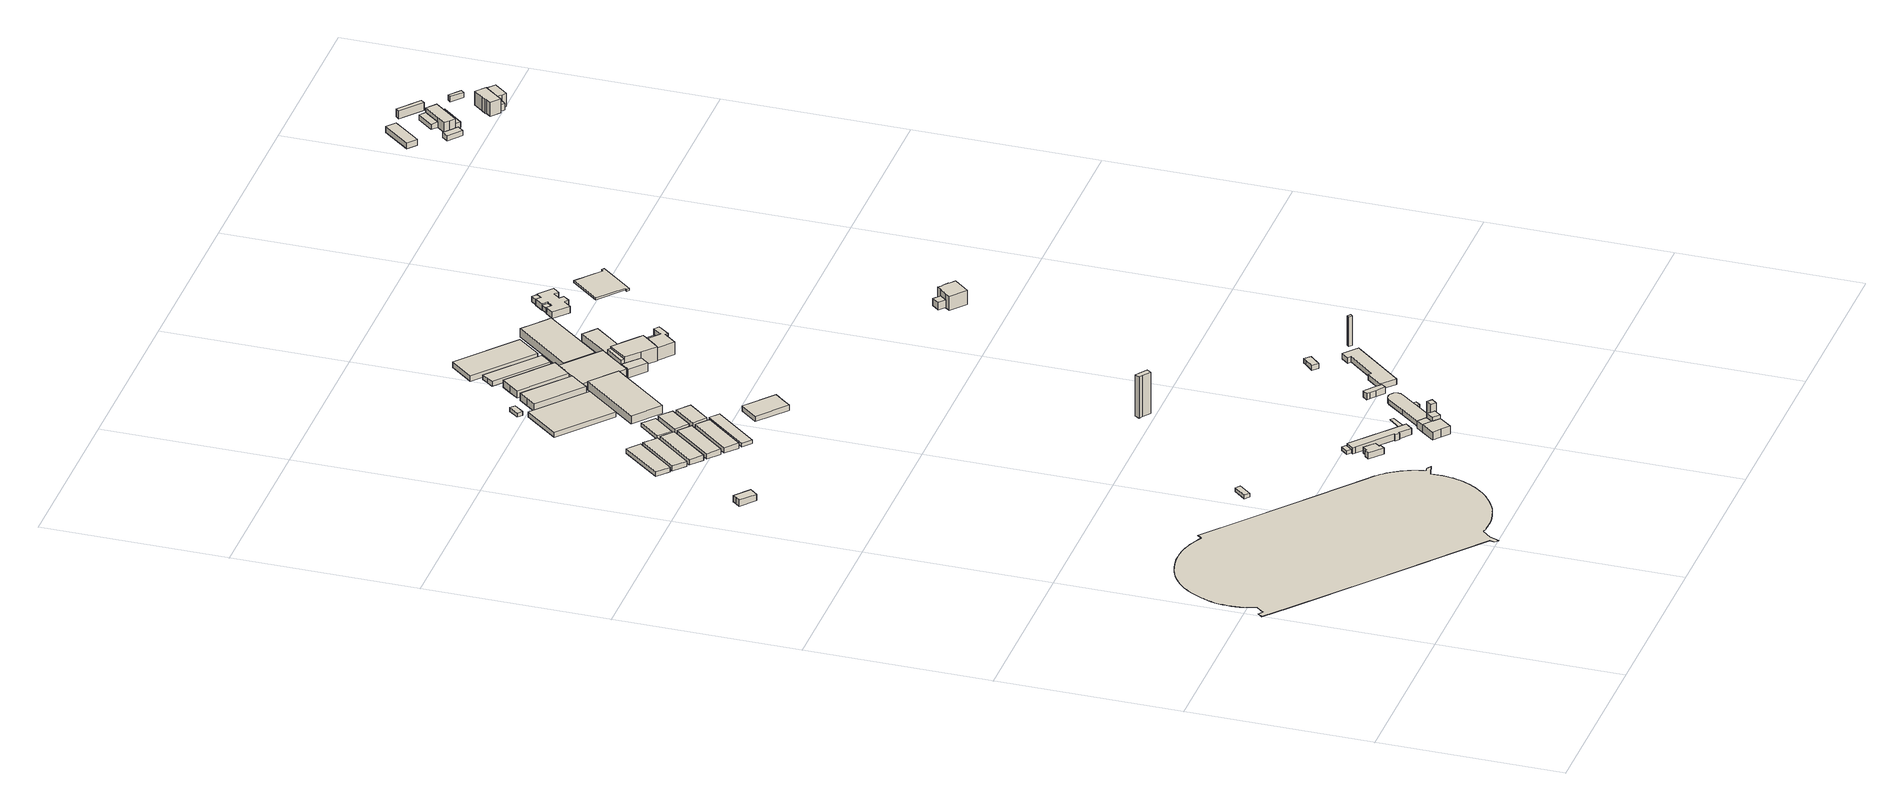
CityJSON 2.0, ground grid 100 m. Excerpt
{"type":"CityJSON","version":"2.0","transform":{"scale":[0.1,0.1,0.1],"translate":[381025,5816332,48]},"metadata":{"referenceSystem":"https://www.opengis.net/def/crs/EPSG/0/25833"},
"CityObjects":{
"building1":{"type":"Building","attributes":{"Gemeindeschluessel":"11000004","BezugspunktDach":"2200","function":"51006_1440","measuredHeight":0.136,"storeysAboveGround":0},"address":[{"country":"Germany","locality":"Berlin"}],"geometry":[{"type":"Solid","lod":"1","boundaries":[[[[0,1,2,3,4,5,6,7,8,9,10,11,12,13,14,15,16,17,18,19,20,21,22,23,24,25,26,27,28,29,30,31,32,33,34,35,36,37,38,39,40,41,42,43,44,45,46,47,48,49,50,51,52,53,54,55,56,57,58,59,60,61,62,63,64,65,66,67,68,69,70,71,72,73,74,75,76,77,78,79,80,81,82,83,84,85,86,87,88,89,90,91,92,93,94,95,96,97,98,99,100,101,102,103,104,105,106,107,108,109,110,111,112,113,114,115,116,117,118,119,120]],[[121,122,123,124,125,126,127,128,129,130,131,132,133,134,135,136,137,138,139,140,141,142,143,144,145,146,147,148,149,150,151,152,153,154,155,156,157,158,159,160,161,162,163,164,165,166,167,168,169,170,171,172,173,174,175,176,177,178,179,180,181,182,183,184,185,186,187,188,189,190,191,192,193,194,195,196,197,198,199,200,201,202,203,204,205,206,207,208,209,210,211,212,213,214,215,216,217,218,219,220,221,222,223,224,225,226,227,228,229,230,231,232,233,234,235,236,237,238,239,240,241]],[[121,241,120,119]],[[122,121,119,118]],[[123,122,118,117]],[[124,123,117,116]],[[125,124,116,115]],[[126,125,115,114]],[[127,126,114,113]],[[128,127,113,112]],[[129,128,112,111]],[[130,129,111,110]],[[131,130,110,109]],[[132,131,109,108]],[[133,132,108,107]],[[134,133,107,106]],[[135,134,106,105]],[[136,135,105,104]],[[137,136,104,103]],[[138,137,103,102]],[[139,138,102,101]],[[140,139,101,100]],[[141,140,100,99]],[[142,141,99,98]],[[143,142,98,97]],[[144,143,97,96]],[[145,144,96,95]],[[146,145,95,94]],[[147,146,94,93]],[[148,147,93,92]],[[149,148,92,91]],[[150,149,91,90]],[[151,150,90,89]],[[152,151,89,88]],[[153,152,88,87]],[[154,153,87,86]],[[155,154,86,85]],[[156,155,85,84]],[[157,156,84,83]],[[158,157,83,82]],[[159,158,82,81]],[[160,159,81,80]],[[161,160,80,79]],[[162,161,79,78]],[[163,162,78,77]],[[164,163,77,76]],[[165,164,76,75]],[[166,165,75,74]],[[167,166,74,73]],[[168,167,73,72]],[[169,168,72,71]],[[170,169,71,70]],[[171,170,70,69]],[[172,171,69,68]],[[173,172,68,67]],[[174,173,67,66]],[[175,174,66,65]],[[176,175,65,64]],[[177,176,64,63]],[[178,177,63,62]],[[179,178,62,61]],[[180,179,61,60]],[[181,180,60,59]],[[182,181,59,58]],[[183,182,58,57]],[[184,183,57,56]],[[185,184,56,55]],[[186,185,55,54]],[[187,186,54,53]],[[188,187,53,52]],[[189,188,52,51]],[[190,189,51,50]],[[191,190,50,49]],[[192,191,49,48]],[[193,192,48,47]],[[194,193,47,46]],[[195,194,46,45]],[[196,195,45,44]],[[197,196,44,43]],[[198,197,43,42]],[[199,198,42,41]],[[200,199,41,40]],[[201,200,40,39]],[[202,201,39,38]],[[203,202,38,37]],[[204,203,37,36]],[[205,204,36,35]],[[206,205,35,34]],[[207,206,34,33]],[[208,207,33,32]],[[209,208,32,31]],[[210,209,31,30]],[[211,210,30,29]],[[212,211,29,28]],[[213,212,28,27]],[[214,213,27,26]],[[215,214,26,25]],[[216,215,25,24]],[[217,216,24,23]],[[218,217,23,22]],[[219,218,22,21]],[[220,219,21,20]],[[221,220,20,19]],[[222,221,19,18]],[[223,222,18,17]],[[224,223,17,16]],[[225,224,16,15]],[[226,225,15,14]],[[227,226,14,13]],[[228,227,13,12]],[[229,228,12,11]],[[230,229,11,10]],[[231,230,10,9]],[[232,231,9,8]],[[233,232,8,7]],[[234,233,7,6]],[[235,234,6,5]],[[236,235,5,4]],[[237,236,4,3]],[[238,237,3,2]],[[239,238,2,1]],[[240,239,1,0]],[[241,240,0,120]]]]}]},
"building2":{"type":"Building","attributes":{"Gemeindeschluessel":"11000004","BezugspunktDach":"2200","function":"31001_2723","measuredHeight":4.71,"storeysAboveGround":1},"address":[{"country":"Germany","locality":"Berlin","thoroughfareNumber":"6 (22)","thoroughfareName":"Königsweg"}],"geometry":[{"type":"Solid","lod":"1","boundaries":[[[[242,243,244,245,246]],[[247,248,249,250,251]],[[247,251,246,245]],[[248,247,245,244]],[[249,248,244,243]],[[250,249,243,242]],[[251,250,242,246]]]]}]},
"building3":{"type":"Building","attributes":{"Gemeindeschluessel":"11000004","BezugspunktDach":"2200","function":"31001_2723","measuredHeight":2.41,"storeysAboveGround":1},"address":[{"country":"Germany","locality":"Berlin","thoroughfareNumber":"10 (8)","thoroughfareName":"Königsweg"}],"geometry":[{"type":"Solid","lod":"1","boundaries":[[[[252,253,254,255,256]],[[257,258,259,260,261]],[[257,261,256,255]],[[258,257,255,254]],[[259,258,254,253]],[[260,259,253,252]],[[261,260,252,256]]]]}]},
"building4":{"type":"Building","attributes":{"Gemeindeschluessel":"11000004","BezugspunktDach":"2200","function":"31001_2741","measuredHeight":3.35,"storeysAboveGround":1},"address":[{"country":"Germany","locality":"Berlin","thoroughfareNumber":"6 (15)","thoroughfareName":"Königsweg"}],"geometry":[{"type":"Solid","lod":"1","boundaries":[[[[262,263,264,265,266]],[[267,268,269,270,271]],[[267,271,266,265]],[[268,267,265,264]],[[269,268,264,263]],[[270,269,263,262]],[[271,270,262,266]]]]}]},
"building5":{"type":"Building","attributes":{"Gemeindeschluessel":"11000004","BezugspunktDach":"2200","function":"31001_2741","measuredHeight":3.48,"storeysAboveGround":1},"address":[{"country":"Germany","locality":"Berlin","thoroughfareNumber":"6 (16)","thoroughfareName":"Königsweg"}],"geometry":[{"type":"Solid","lod":"1","boundaries":[[[[272,273,274,275,276]],[[277,278,279,280,281]],[[277,281,276,275]],[[278,277,275,274]],[[279,278,274,273]],[[280,279,273,272]],[[281,280,272,276]]]]}]},
"building6":{"type":"Building","attributes":{"Gemeindeschluessel":"11000004","BezugspunktDach":"2200","function":"31001_2741","measuredHeight":3.41,"storeysAboveGround":1},"address":[{"country":"Germany","locality":"Berlin","thoroughfareNumber":"6 (17)","thoroughfareName":"Königsweg"}],"geometry":[{"type":"Solid","lod":"1","boundaries":[[[[282,283,284,285,286]],[[287,288,289,290,291]],[[287,291,286,285]],[[288,287,285,284]],[[289,288,284,283]],[[290,289,283,282]],[[291,290,282,286]]]]}]},
"building7":{"type":"Building","attributes":{"Gemeindeschluessel":"11000004","BezugspunktDach":"2200","function":"31001_2741","measuredHeight":3.58,"storeysAboveGround":1},"address":[{"country":"Germany","locality":"Berlin","thoroughfareNumber":"6 (18)","thoroughfareName":"Königsweg"}],"geometry":[{"type":"Solid","lod":"1","boundaries":[[[[292,293,294,295,296]],[[297,298,299,300,301]],[[297,301,296,295]],[[298,297,295,294]],[[299,298,294,293]],[[300,299,293,292]],[[301,300,292,296]]]]}]},
"building8":{"type":"Building","attributes":{"Gemeindeschluessel":"11000004","BezugspunktDach":"2200","function":"31001_1310","measuredHeight":3.49,"storeysAboveGround":1},"address":[{"country":"Germany","locality":"Berlin","thoroughfareNumber":"10 (6)","thoroughfareName":"Königsweg"}],"geometry":[{"type":"Solid","lod":"1","boundaries":[[[[302,303,304,305,306,307,308,309]],[[310,311,312,313,314,315,316,317]],[[310,317,309,308]],[[311,310,308,307]],[[312,311,307,306]],[[313,312,306,305]],[[314,313,305,304]],[[315,314,304,303]],[[316,315,303,302]],[[317,316,302,309]]]]}]},
"building9":{"type":"Building","attributes":{"Gemeindeschluessel":"11000004","BezugspunktDach":"2200","function":"31001_2723","measuredHeight":2.05,"storeysAboveGround":1},"address":[{"country":"Germany","locality":"Berlin","thoroughfareNumber":"10 (7)","thoroughfareName":"Königsweg"}],"geometry":[{"type":"Solid","lod":"1","boundaries":[[[[318,319,320,321]],[[322,323,324,325]],[[322,325,321,320]],[[323,322,320,319]],[[324,323,319,318]],[[325,324,318,321]]]]}]},
"building10":{"type":"Building","attributes":{"Gemeindeschluessel":"11000004","BezugspunktDach":"2200","function":"31001_2741","measuredHeight":3.68,"storeysAboveGround":1},"address":[{"country":"Germany","locality":"Berlin","thoroughfareNumber":"6 (19)","thoroughfareName":"Königsweg"}],"geometry":[{"type":"Solid","lod":"1","boundaries":[[[[326,327,328,329,330]],[[331,332,333,334,335]],[[331,335,330,329]],[[332,331,329,328]],[[333,332,328,327]],[[334,333,327,326]],[[335,334,326,330]]]]}]},
"building11":{"type":"Building","attributes":{"Gemeindeschluessel":"11000004","BezugspunktDach":"2200","function":"31001_2741","measuredHeight":3.02,"storeysAboveGround":1},"address":[{"country":"Germany","locality":"Berlin","thoroughfareNumber":"6 (20)","thoroughfareName":"Königsweg"}],"geometry":[{"type":"Solid","lod":"1","boundaries":[[[[336,337,338,339]],[[340,341,342,343]],[[340,343,339,338]],[[341,340,338,337]],[[342,341,337,336]],[[343,342,336,339]]]]}]},
"building12":{"type":"Building","attributes":{"Gemeindeschluessel":"11000004","BezugspunktDach":"2200","function":"31001_1310","measuredHeight":3.57,"storeysAboveGround":1},"address":[{"country":"Germany","locality":"Berlin","thoroughfareNumber":"10 (5)","thoroughfareName":"Königsweg"}],"geometry":[{"type":"Solid","lod":"1","boundaries":[[[[344,345,346,347,348,349,350,351,352]],[[353,354,355,356,357,358,359,360,361]],[[353,361,352,351]],[[354,353,351,350]],[[355,354,350,349]],[[356,355,349,348]],[[357,356,348,347]],[[358,357,347,346]],[[359,358,346,345]],[[360,359,345,344]],[[361,360,344,352]]]]}]},
"building13":{"type":"Building","attributes":{"Gemeindeschluessel":"11000004","BezugspunktDach":"2200","function":"31001_2741","measuredHeight":3.17,"storeysAboveGround":1},"address":[{"country":"Germany","locality":"Berlin","thoroughfareNumber":"6 (12)","thoroughfareName":"Königsweg"}],"geometry":[{"type":"Solid","lod":"1","boundaries":[[[[362,363,364,365,366]],[[367,368,369,370,371]],[[367,371,366,365]],[[368,367,365,364]],[[369,368,364,363]],[[370,369,363,362]],[[371,370,362,366]]]]}]},
"building14":{"type":"Building","attributes":{"Gemeindeschluessel":"11000004","BezugspunktDach":"2200","function":"31001_2741","measuredHeight":3.45,"storeysAboveGround":1},"address":[{"country":"Germany","locality":"Berlin","thoroughfareNumber":"6 (13)","thoroughfareName":"Königsweg"}],"geometry":[{"type":"Solid","lod":"1","boundaries":[[[[372,373,374,375,376]],[[377,378,379,380,381]],[[377,381,376,375]],[[378,377,375,374]],[[379,378,374,373]],[[380,379,373,372]],[[381,380,372,376]]]]}]},
"building15":{"type":"Building","attributes":{"Gemeindeschluessel":"11000004","BezugspunktDach":"2200","function":"31001_2741","measuredHeight":3.71,"storeysAboveGround":1},"address":[{"country":"Germany","locality":"Berlin","thoroughfareNumber":"6 (14)","thoroughfareName":"Königsweg"}],"geometry":[{"type":"Solid","lod":"1","boundaries":[[[[382,383,384,385]],[[386,387,388,389]],[[386,389,385,384]],[[387,386,384,383]],[[388,387,383,382]],[[389,388,382,385]]]]}]},
"building16":{"type":"Building","attributes":{"Gemeindeschluessel":"11000004","function":"31001_1310"},"address":[{"country":"Germany","locality":"Berlin","thoroughfareNumber":"10","thoroughfareName":"Königsweg"}],"children":["building16-1","building16-2","building16-3"]},
"building16-1":{"type":"BuildingPart","attributes":{"BezugspunktDach":"2200","measuredHeight":6.53,"storeysAboveGround":2},"parents":["building16"],"geometry":[{"type":"MultiSurface","lod":"1","boundaries":[[[390,391,392,393,394]],[[395,396,397,398,399]],[[395,400,401,399,394,393]],[[396,395,393,392]],[[397,396,392,391]],[[398,397,391,390]],[[402,403,404,405,390,394]],[[399,401,400,395]],[[399,398,405,404,403,402]]]}]},
"building16-2":{"type":"BuildingPart","attributes":{"BezugspunktDach":"2200","measuredHeight":5.31,"storeysAboveGround":2},"parents":["building16"],"geometry":[{"type":"MultiSurface","lod":"1","boundaries":[[[406,407,404,403,408,409,410]],[[411,412,413,414,415,416,417]],[[411,417,410,409]],[[418,419,409,408]],[[401,418,412,408,403]],[[414,413,399,398,404]],[[415,414,404,407]],[[416,415,407,406]],[[417,416,406,410]],[[412,411,419,418]],[[413,412,418,401]],[[403,404,398,399]]]}]},
"building16-3":{"type":"BuildingPart","attributes":{"BezugspunktDach":"2200","measuredHeight":4.39,"storeysAboveGround":2},"parents":["building16"],"geometry":[{"type":"MultiSurface","lod":"1","boundaries":[[[401,400,420,421,419]],[[422,423,424,413,411]],[[422,411,419,421]],[[423,422,421,420]],[[424,423,420,400]],[[413,424,395,399]],[[399,395,400,401,425]],[[411,412,418,419]],[[413,401,418,426,412]]]}]},
"building17":{"type":"Building","attributes":{"Gemeindeschluessel":"11000004","BezugspunktDach":"2200","function":"31001_2741","measuredHeight":3,"storeysAboveGround":1},"address":[{"country":"Germany","locality":"Berlin","thoroughfareNumber":"6 (11)","thoroughfareName":"Königsweg"}],"geometry":[{"type":"Solid","lod":"1","boundaries":[[[[427,428,429,430]],[[431,432,433,434]],[[431,434,430,429]],[[432,431,429,428]],[[433,432,428,427]],[[434,433,427,430]]]]}]},
"building18":{"type":"Building","attributes":{"Gemeindeschluessel":"11000004","BezugspunktDach":"2200","function":"31001_2723","measuredHeight":2.24,"storeysAboveGround":1},"address":[{"country":"Germany","locality":"Berlin","thoroughfareNumber":"6 (4)","thoroughfareName":"Königsweg"}],"geometry":[{"type":"Solid","lod":"1","boundaries":[[[[435,436,437,438]],[[439,440,441,442]],[[439,442,438,437]],[[440,439,437,436]],[[441,440,436,435]],[[442,441,435,438]]]]}]},
"building19":{"type":"Building","attributes":{"Gemeindeschluessel":"11000004","BezugspunktDach":"2200","function":"31001_1310","measuredHeight":0.365,"storeysAboveGround":1},"address":[{"country":"Germany","locality":"Berlin","thoroughfareNumber":"10 (4)","thoroughfareName":"Königsweg"}],"geometry":[{"type":"Solid","lod":"1","boundaries":[[[[443,444,445,446,447]],[[448,449,450,451,452]],[[448,452,447,446]],[[449,448,446,445]],[[450,449,445,444]],[[451,450,444,443]],[[452,451,443,447]]]]}]},
"building20":{"type":"Building","attributes":{"Gemeindeschluessel":"11000004","BezugspunktDach":"2200","function":"31001_2741","measuredHeight":4.61,"storeysAboveGround":1},"address":[{"country":"Germany","locality":"Berlin","thoroughfareNumber":"6 (21)","thoroughfareName":"Königsweg"}],"geometry":[{"type":"Solid","lod":"1","boundaries":[[[[453,454,455,456,457]],[[458,459,460,461,462]],[[458,462,457,456]],[[459,458,456,455]],[[460,459,455,454]],[[461,460,454,453]],[[462,461,453,457]]]]}]},
"building21":{"type":"Building","attributes":{"Gemeindeschluessel":"11000004","BezugspunktDach":"2200","function":"31001_2723","measuredHeight":23.97,"storeysAboveGround":1},"address":[{"country":"Germany","locality":"Berlin","thoroughfareNumber":"8 (4)","thoroughfareName":"Königsweg"}],"geometry":[{"type":"Solid","lod":"1","boundaries":[[[[463,464,465,466,467,468,469]],[[470,471,472,473,474,475,476]],[[470,476,469,468]],[[471,470,468,467]],[[472,471,467,466]],[[473,472,466,465]],[[474,473,465,464]],[[475,474,464,463]],[[476,475,463,469]]]]}]},
"building22":{"type":"Building","attributes":{"Gemeindeschluessel":"11000004","BezugspunktDach":"2200","function":"31001_2741","measuredHeight":6.76,"storeysAboveGround":1},"address":[{"country":"Germany","locality":"Berlin","thoroughfareNumber":"6 (8)","thoroughfareName":"Königsweg"}],"geometry":[{"type":"Solid","lod":"1","boundaries":[[[[477,478,479,480]],[[481,482,483,484]],[[481,484,480,479]],[[482,481,479,478]],[[483,482,478,477]],[[484,483,477,480]]]]}]},
"building23":{"type":"Building","attributes":{"Gemeindeschluessel":"11000004","BezugspunktDach":"2200","function":"31001_2520","measuredHeight":6.43,"storeysAboveGround":1},"address":[{"country":"Germany","locality":"Berlin","thoroughfareNumber":"10 (3)","thoroughfareName":"Königsweg"}],"geometry":[{"type":"Solid","lod":"1","boundaries":[[[[485,486,487,488]],[[489,490,491,492]],[[489,492,488,487]],[[490,489,487,486]],[[491,490,486,485]],[[492,491,485,488]]]]}]},
"building24":{"type":"Building","attributes":{"Gemeindeschluessel":"11000004","BezugspunktDach":"2200","function":"31001_1310","measuredHeight":2.97,"storeysAboveGround":1},"address":[{"country":"Germany","locality":"Berlin","thoroughfareNumber":"10 (1)","thoroughfareName":"Königsweg"}],"geometry":[{"type":"Solid","lod":"1","boundaries":[[[[493,494,495,496,497,498,499,500,501,502,503,504,505,506,507,508,509,510,511,512,513,514,515,516]],[[517,518,519,520,521,522,523,524,525,526,527,528,529,530,531,532,533,534,535,536,537,538,539,540]],[[517,540,516,515]],[[518,517,515,514]],[[519,518,514,513]],[[520,519,513,512]],[[521,520,512,511]],[[522,521,511,510]],[[523,522,510,509]],[[524,523,509,508]],[[525,524,508,507]],[[526,525,507,506]],[[527,526,506,505]],[[528,527,505,504]],[[529,528,504,503]],[[530,529,503,502]],[[531,530,502,501]],[[532,531,501,500]],[[533,532,500,499]],[[534,533,499,498]],[[535,534,498,497]],[[536,535,497,496]],[[537,536,496,495]],[[538,537,495,494]],[[539,538,494,493]],[[540,539,493,516]]]]}]},
"building25":{"type":"Building","attributes":{"Gemeindeschluessel":"11000004","BezugspunktDach":"2200","function":"31001_2741","measuredHeight":6.45,"storeysAboveGround":1},"address":[{"country":"Germany","locality":"Berlin","thoroughfareNumber":"6 (7)","thoroughfareName":"Königsweg"}],"geometry":[{"type":"Solid","lod":"1","boundaries":[[[[541,542,543,544,545,546]],[[547,548,549,550,551,552]],[[547,552,546,545]],[[548,547,545,544]],[[549,548,544,543]],[[550,549,543,542]],[[551,550,542,541]],[[552,551,541,546]]]]}]},
"building26":{"type":"Building","attributes":{"Gemeindeschluessel":"11000004","BezugspunktDach":"2200","function":"31001_1310","measuredHeight":2.71,"storeysAboveGround":1},"address":[{"country":"Germany","locality":"Berlin","thoroughfareNumber":"10 (2)","thoroughfareName":"Königsweg"}],"geometry":[{"type":"Solid","lod":"1","boundaries":[[[[553,554,496,495]],[[555,556,557,558]],[[555,558,495,496]],[[556,555,496,554]],[[557,556,554,553]],[[558,557,553,495]]]]}]},
"building27":{"type":"Building","attributes":{"Gemeindeschluessel":"11000004","BezugspunktDach":"2200","function":"31001_2741","measuredHeight":6.72,"storeysAboveGround":1},"address":[{"country":"Germany","locality":"Berlin","thoroughfareNumber":"6 (6)","thoroughfareName":"Königsweg"}],"geometry":[{"type":"Solid","lod":"1","boundaries":[[[[559,560,561,562,563,564,565]],[[566,567,568,569,570,571,572]],[[566,572,565,564]],[[567,566,564,563]],[[568,567,563,562]],[[569,568,562,561]],[[570,569,561,560]],[[571,570,560,559]],[[572,571,559,565]]]]}]},
"building28":{"type":"Building","attributes":{"Gemeindeschluessel":"11000004","BezugspunktDach":"2200","function":"31001_1310","measuredHeight":5.19,"storeysAboveGround":1},"address":[{"country":"Germany","locality":"Berlin","thoroughfareNumber":"8 (1)","thoroughfareName":"Königsweg"}],"geometry":[{"type":"Solid","lod":"1","boundaries":[[[[573,574,575,576,577,578,579]],[[580,581,582,583,584,585,586]],[[580,586,579,578]],[[581,580,578,577]],[[582,581,577,576]],[[583,582,576,575]],[[584,583,575,574]],[[585,584,574,573]],[[586,585,573,579]]]]}]},
"building29":{"type":"Building","attributes":{"Gemeindeschluessel":"11000004","BezugspunktDach":"2200","function":"31001_2741","measuredHeight":4.05,"storeysAboveGround":1},"address":[{"country":"Germany","locality":"Berlin","thoroughfareNumber":"6 (10)","thoroughfareName":"Königsweg"}],"geometry":[{"type":"Solid","lod":"1","boundaries":[[[[587,588,589,590,591,592]],[[593,594,595,596,597,598]],[[593,598,592,591]],[[594,593,591,590]],[[595,594,590,589]],[[596,595,589,588]],[[597,596,588,587]],[[598,597,587,592]]]]}]},
"building30":{"type":"Building","attributes":{"Gemeindeschluessel":"11000004","function":"31001_2720"},"address":[{"country":"Germany","locality":"Berlin","thoroughfareNumber":"6 (1)","thoroughfareName":"Königsweg"}],"children":["building30-1","building30-2","building30-3","building30-4","building30-5","building30-6"]},
"building30-1":{"type":"BuildingPart","attributes":{"BezugspunktDach":"2200","measuredHeight":8.18,"storeysAboveGround":2},"parents":["building30"],"geometry":[{"type":"MultiSurface","lod":"1","boundaries":[[[599,600,601,602,603,604,605,606,607]],[[608,609,610,611,612,613,614,615,616]],[[617,618,616,607,606]],[[619,620,621,622,623,624,606,605]],[[610,609,605,604]],[[611,610,604,603]],[[612,611,603,602]],[[613,612,602,601]],[[614,613,601,600]],[[615,614,600,599]],[[625,626,599,607]],[[608,616,618,617]],[[609,627,621,620,619]],[[627,608,624,623,622]],[[616,615,626,625]]]}]},
"building30-2":{"type":"BuildingPart","attributes":{"BezugspunktDach":"2200","measuredHeight":5.58,"storeysAboveGround":2},"parents":["building30"],"geometry":[{"type":"MultiSurface","lod":"1","boundaries":[[[628,629,630,631,632,633,634,635,636,543,637]],[[638,571,569,639,640,641,642,643,482,481,644]],[[638,644,637,543]],[[571,638,543,636]],[[569,571,636,635]],[[639,569,635,634]],[[640,639,634,633]],[[641,640,633,632]],[[645,646,632,647,648]],[[649,650,643]],[[482,643,630,629]],[[481,482,629,628]],[[644,481,628,637]],[[641,646,645,648]],[[642,651,648,647,631]],[[642,631,652,650,649]],[[643,650,652,630]]]}]},
"building30-3":{"type":"BuildingPart","attributes":{"BezugspunktDach":"2200","measuredHeight":4.45,"storeysAboveGround":2},"parents":["building30"],"geometry":[{"type":"MultiSurface","lod":"1","boundaries":[[[620,653,654,655,656,621]],[[657,658,659,660,661,662]],[[663,622,662,621,656]],[[658,657,656,655]],[[659,658,655,654]],[[660,659,654,653]],[[661,660,653,620]],[[662,661,609,627]],[[657,662,622,663]],[[627,609,620,621]]]}]},
"building30-4":{"type":"BuildingPart","attributes":{"BezugspunktDach":"2200","measuredHeight":4.27,"storeysAboveGround":2},"parents":["building30"],"geometry":[{"type":"MultiSurface","lod":"1","boundaries":[[[623,622,663,664,665,666,667,646,645]],[[641,668,669,670,671,657,662,672,648]],[[668,641,646,667]],[[669,668,667,666]],[[670,669,666,665]],[[671,670,665,664]],[[657,671,664,663]],[[672,662,622,627,608]],[[641,648,645,646]],[[662,657,663,622]],[[608,627,622,623]],[[648,672,623,645]]]}]},
"building30-5":{"type":"BuildingPart","attributes":{"BezugspunktDach":"2200","measuredHeight":7.05,"storeysAboveGround":2},"parents":["building30"],"geometry":[{"type":"MultiSurface","lod":"1","boundaries":[[[618,617,673,674]],[[648,672,675,650]],[[647,631,642,631,652,674,673]],[[672,623,645,673,617]],[[675,672,608,616,676]],[[677,625,618,674]],[[645,648,642,631,647]],[[650,652,631,642,678]],[[645,623,672,648]],[[676,616,608,679,617,618]],[[650,675,625,677]]]}]},
"building30-6":{"type":"BuildingPart","attributes":{"BezugspunktDach":"2200","measuredHeight":4.98,"storeysAboveGround":2},"parents":["building30"],"geometry":[{"type":"MultiSurface","lod":"1","boundaries":[[[680,626,625,677,681,682,683]],[[684,643,650,675,685,686,687]],[[684,687,683,682]],[[643,684,682,681]],[[650,643,681,677]],[[685,675,616,615,626]],[[686,685,626,680]],[[687,686,680,683]],[[675,650,677,625]],[[625,626,615,616]]]}]},
"building31":{"type":"Building","attributes":{"Gemeindeschluessel":"11000004","BezugspunktDach":"2200","function":"31001_2741","measuredHeight":3.25,"storeysAboveGround":1},"address":[{"country":"Germany","locality":"Berlin","thoroughfareNumber":"6 (9)","thoroughfareName":"Königsweg"}],"geometry":[{"type":"Solid","lod":"1","boundaries":[[[[688,689,690,691]],[[692,693,694,695]],[[692,695,691,690]],[[693,692,690,689]],[[694,693,689,688]],[[695,694,688,691]]]]}]},
"building32":{"type":"Building","attributes":{"Gemeindeschluessel":"11000004","BezugspunktDach":"2200","function":"31001_1310","measuredHeight":3.19,"storeysAboveGround":1},"address":[{"country":"Germany","locality":"Berlin","thoroughfareNumber":"8","thoroughfareName":"Königsweg"}],"geometry":[{"type":"Solid","lod":"1","boundaries":[[[[696,697,698,699,700,701,702,703]],[[704,705,706,707,708,709,710,711]],[[704,711,703,702]],[[705,704,702,701]],[[706,705,701,700]],[[707,706,700,699]],[[708,707,699,698]],[[709,708,698,697]],[[710,709,697,696]],[[711,710,696,703]]]]}]},
"building33":{"type":"Building","attributes":{"Gemeindeschluessel":"11000004","BezugspunktDach":"2200","function":"31001_2723","measuredHeight":2.66,"storeysAboveGround":1},"address":[{"country":"Germany","locality":"Berlin","thoroughfareNumber":"8 (3)","thoroughfareName":"Königsweg"}],"geometry":[{"type":"Solid","lod":"1","boundaries":[[[[712,713,714,715,716]],[[717,718,719,720,721]],[[717,721,716,715]],[[718,717,715,714]],[[719,718,714,713]],[[720,719,713,712]],[[721,720,712,716]]]]}]},
"building34":{"type":"Building","attributes":{"Gemeindeschluessel":"11000004","BezugspunktDach":"2200","function":"51009_1610","measuredHeight":4.29,"storeysAboveGround":0},"address":[{"country":"Germany","locality":"Berlin"}],"geometry":[{"type":"Solid","lod":"1","boundaries":[[[[722,723,724,725]],[[726,727,728,729]],[[726,729,725,724]],[[727,726,724,723]],[[728,727,723,722]],[[729,728,722,725]]]]}]},
"building35":{"type":"Building","attributes":{"name":"Gärtnerei Wilmersdorf","Gemeindeschluessel":"11000004","function":"31001_2720"},"address":[{"country":"Germany","locality":"Berlin","thoroughfareNumber":"6","thoroughfareName":"Königsweg"}],"children":["building35-1","building35-2"]},
"building35-1":{"type":"BuildingPart","attributes":{"BezugspunktDach":"2200","measuredHeight":7.27,"storeysAboveGround":2},"parents":["building35"],"geometry":[{"type":"MultiSurface","lod":"1","boundaries":[[[730,731,732,733,734,735,736,737,738,739]],[[740,741,742,743,744,745,746,747,748,749]],[[740,749,739,738]],[[741,740,738,737]],[[742,741,742,750,751,752,737,736]],[[753,750,742,743,742,736,735]],[[744,743,735,734]],[[745,744,734,733]],[[746,745,733,732]],[[747,746,732,731]],[[748,747,731,730]],[[749,748,730,739]],[[752,751,750,742,741]],[[743,742,750,753]]]}]},
"building35-2":{"type":"BuildingPart","attributes":{"BezugspunktDach":"2200","measuredHeight":4.15,"storeysAboveGround":2},"parents":["building35"],"geometry":[{"type":"MultiSurface","lod":"1","boundaries":[[[750,753,754,755,751]],[[756,757,743,742,741]],[[756,741,751,755]],[[757,756,755,754]],[[743,757,754,753]],[[742,743,753,750]],[[741,742,758,750,751]]]}]},
"building36":{"type":"Building","attributes":{"Gemeindeschluessel":"11000004","BezugspunktDach":"2200","function":"31001_2741","measuredHeight":7.04,"storeysAboveGround":1},"address":[{"country":"Germany","locality":"Berlin","thoroughfareNumber":"6 (5)","thoroughfareName":"Königsweg"}],"geometry":[{"type":"Solid","lod":"1","boundaries":[[[[759,760,761,762,763]],[[764,765,766,767,768]],[[764,768,763,762]],[[765,764,762,761]],[[766,765,761,760]],[[767,766,760,759]],[[768,767,759,763]]]]}]},
"building37":{"type":"Building","attributes":{"Gemeindeschluessel":"11000004","BezugspunktDach":"2200","function":"31001_1310","measuredHeight":17.06,"storeysAboveGround":1},"address":[{"country":"Germany","locality":"Berlin","thoroughfareNumber":"8 (2)","thoroughfareName":"Königsweg"}],"geometry":[{"type":"Solid","lod":"1","boundaries":[[[[769,770,771,772]],[[773,774,775,776]],[[773,776,772,771]],[[774,773,771,770]],[[775,774,770,769]],[[776,775,769,772]]]]}]},
"building38":{"type":"Building","attributes":{"Gemeindeschluessel":"11000004","BezugspunktDach":"2200","function":"51009_1610","measuredHeight":2.89,"storeysAboveGround":0},"address":[{"country":"Germany","locality":"Berlin"}],"geometry":[{"type":"Solid","lod":"1","boundaries":[[[[777,778,779,780]],[[781,782,783,784]],[[781,784,780,779]],[[782,781,779,778]],[[783,782,778,777]],[[784,783,777,780]]]]}]},
"building39":{"type":"Building","attributes":{"Gemeindeschluessel":"11000004","BezugspunktDach":"2200","function":"31001_2723","measuredHeight":5.06,"storeysAboveGround":1},"address":[{"country":"Germany","locality":"Berlin","thoroughfareNumber":"4 (1)","thoroughfareName":"Königsweg"}],"geometry":[{"type":"Solid","lod":"1","boundaries":[[[[785,786,787,788,789]],[[790,791,792,793,794]],[[790,794,789,788]],[[791,790,788,787]],[[792,791,787,786]],[[793,792,786,785]],[[794,793,785,789]]]]}]},
"building40":{"type":"Building","attributes":{"Gemeindeschluessel":"11000004","BezugspunktDach":"2200","function":"31001_2720","measuredHeight":3.69,"storeysAboveGround":1},"address":[{"country":"Germany","locality":"Berlin","thoroughfareNumber":"6 (3)","thoroughfareName":"Königsweg"}],"geometry":[{"type":"Solid","lod":"1","boundaries":[[[[795,796,797,798,799,800,801,802,803,804,805,806,807,808,809,810]],[[811,812,813,814,815,816,817,818,819,820,821,822,823,824,825,826]],[[811,826,810,809]],[[812,811,809,808]],[[813,812,808,807]],[[814,813,807,806]],[[815,814,806,805]],[[816,815,805,804]],[[817,816,804,803]],[[818,817,803,802]],[[819,818,802,801]],[[820,819,801,800]],[[821,820,800,799]],[[822,821,799,798]],[[823,822,798,797]],[[824,823,797,796]],[[825,824,796,795]],[[826,825,795,810]]]]}]},
"building41":{"type":"Building","attributes":{"Gemeindeschluessel":"11000004","BezugspunktDach":"2200","function":"31001_2720","measuredHeight":10.16,"storeysAboveGround":2},"address":[{"country":"Germany","locality":"Berlin","thoroughfareNumber":"4","thoroughfareName":"Königsweg"}],"geometry":[{"type":"Solid","lod":"1","boundaries":[[[[827,828,829,830,831,832,833,834,835,836,837,838]],[[839,840,841,842,843,844,845,846,847,848,849,850]],[[839,850,838,837]],[[840,839,837,836]],[[841,840,836,835]],[[842,841,835,834]],[[843,842,834,833]],[[844,843,833,832]],[[845,844,832,831]],[[846,845,831,830]],[[847,846,830,829]],[[848,847,829,828]],[[849,848,828,827]],[[850,849,827,838]]]]}]},
"building42":{"type":"Building","attributes":{"Gemeindeschluessel":"11000004","BezugspunktDach":"2200","function":"51009_1610","measuredHeight":3.38,"storeysAboveGround":0},"address":[{"country":"Germany","locality":"Berlin"}],"geometry":[{"type":"Solid","lod":"1","boundaries":[[[[851,852,853,854]],[[855,856,857,858]],[[855,858,854,853]],[[856,855,853,852]],[[857,856,852,851]],[[858,857,851,854]]]]}]},
"building43":{"type":"Building","attributes":{"Gemeindeschluessel":"11000004","BezugspunktDach":"2200","function":"31001_2500","measuredHeight":1.15,"storeysAboveGround":1},"address":[{"country":"Germany","locality":"Berlin","thoroughfareNumber":"6 (2)","thoroughfareName":"Königsweg"}],"geometry":[{"type":"Solid","lod":"1","boundaries":[[[[859,860,861,862,863,864,865,866]],[[867,868,869,870,871,872,873,874]],[[867,874,866,865]],[[868,867,865,864]],[[869,868,864,863]],[[870,869,863,862]],[[871,870,862,861]],[[872,871,861,860]],[[873,872,860,859]],[[874,873,859,866]]]]}]},
"building44":{"type":"Building","attributes":{"Gemeindeschluessel":"11000004","BezugspunktDach":"2200","function":"31001_2143","measuredHeight":3.47,"storeysAboveGround":1},"address":[{"country":"Germany","locality":"Berlin","thoroughfareNumber":"166 (2)","thoroughfareName":"Eichkampstraße"}],"geometry":[{"type":"Solid","lod":"1","boundaries":[[[[875,876,877,878]],[[879,880,881,882]],[[879,882,878,877]],[[880,879,877,876]],[[881,880,876,875]],[[882,881,875,878]]]]}]},
"building45":{"type":"Building","attributes":{"Gemeindeschluessel":"11000004","BezugspunktDach":"2200","function":"31001_2143","measuredHeight":2.89,"storeysAboveGround":1},"address":[{"country":"Germany","locality":"Berlin","thoroughfareNumber":"166 (3)","thoroughfareName":"Eichkampstraße"}],"geometry":[{"type":"Solid","lod":"1","boundaries":[[[[883,884,885,886]],[[887,888,889,890]],[[887,890,886,885]],[[888,887,885,884]],[[889,888,884,883]],[[890,889,883,886]]]]}]},
"building46":{"type":"Building","attributes":{"Gemeindeschluessel":"11000004","BezugspunktDach":"2200","function":"51009_1610","measuredHeight":3.55,"storeysAboveGround":0},"address":[{"country":"Germany","locality":"Berlin"}],"geometry":[{"type":"Solid","lod":"1","boundaries":[[[[891,892,893,894]],[[895,896,897,898]],[[895,898,894,893]],[[896,895,893,892]],[[897,896,892,891]],[[898,897,891,894]]]]}]},
"building47":{"type":"Building","attributes":{"Gemeindeschluessel":"11000004","BezugspunktDach":"2200","function":"31001_2140","measuredHeight":7.78,"storeysAboveGround":1},"address":[{"country":"Germany","locality":"Berlin","thoroughfareNumber":"166 (1)","thoroughfareName":"Eichkampstraße"}],"geometry":[{"type":"Solid","lod":"1","boundaries":[[[[899,900,901,902,903,904,905]],[[897,896,906,907,908,909,910]],[[897,910,905,904]],[[896,897,904,903]],[[906,896,903,902]],[[907,906,902,901]],[[908,907,901,900]],[[909,908,900,899]],[[910,909,899,905]]]]}]},
"building48":{"type":"Building","attributes":{"Gemeindeschluessel":"11000004","BezugspunktDach":"2200","function":"51009_1610","measuredHeight":3.74,"storeysAboveGround":0},"address":[{"country":"Germany","locality":"Berlin"}],"geometry":[{"type":"Solid","lod":"1","boundaries":[[[[911,912,913,914]],[[915,916,917,908]],[[915,908,914,913]],[[916,915,913,912]],[[917,916,912,911]],[[908,917,911,914]]]]}]},
"building49":{"type":"Building","attributes":{"Gemeindeschluessel":"11000004","BezugspunktDach":"2200","function":"31001_2020","measuredHeight":4.5,"storeysAboveGround":1},"address":[{"country":"Germany","locality":"Berlin","thoroughfareNumber":"166 (4)","thoroughfareName":"Eichkampstraße"}],"geometry":[{"type":"Solid","lod":"1","boundaries":[[[[918,919,920,921]],[[922,923,924,925]],[[922,925,921,920]],[[923,922,920,919]],[[924,923,919,918]],[[925,924,918,921]]]]}]},
"building50":{"type":"Building","attributes":{"Gemeindeschluessel":"11000004","BezugspunktDach":"2200","function":"51009_1610","measuredHeight":3.83,"storeysAboveGround":0},"address":[{"country":"Germany","locality":"Berlin"}],"geometry":[{"type":"Solid","lod":"1","boundaries":[[[[926,927,928,929]],[[930,931,932,933]],[[930,933,929,928]],[[931,930,928,927]],[[932,931,927,926]],[[933,932,926,929]]]]}]},
"building51":{"type":"Building","attributes":{"name":"Revierförsterei Eichkamp","Gemeindeschluessel":"11000004","function":"31001_1223"},"address":[{"country":"Germany","locality":"Berlin","thoroughfareNumber":"166","thoroughfareName":"Eichkampstraße"}],"children":["building51-1","building51-2"]},
"building51-1":{"type":"BuildingPart","attributes":{"BezugspunktDach":"2200","measuredHeight":10.05,"storeysAboveGround":2},"parents":["building51"],"geometry":[{"type":"MultiSurface","lod":"1","boundaries":[[[934,935,936,937,938,939,940,941,942,943]],[[944,945,946,947,948,949,950,951,952,953]],[[944,953,943,942]],[[945,944,942,941]],[[946,945,941,940]],[[947,946,940,939]],[[948,947,939,938]],[[954,955,956,948,938,937]],[[957,949,948,957,955]],[[950,958,954,949,937,936]],[[951,950,936,935]],[[952,951,935,934]],[[953,952,934,943]],[[949,957,955,954]],[[955,957,948,956]],[[949,954,958,950]]]}]},
"building51-2":{"type":"BuildingPart","attributes":{"BezugspunktDach":"2200","measuredHeight":10.66,"storeysAboveGround":2},"parents":["building51"],"geometry":[{"type":"MultiSurface","lod":"1","boundaries":[[[959,960,961,962,956,955,958]],[[957,948,963,964,965,966,950]],[[950,949,967]],[[963,948,956,962]],[[964,963,962,961]],[[965,964,961,960]],[[966,965,960,959]],[[950,966,959,958]],[[957,967,949,954,955]],[[958,954,949,950]],[[948,957,955,956]]]}]},
"building52":{"type":"Building","attributes":{"Gemeindeschluessel":"11000004","BezugspunktDach":"2200","function":"31001_2143","measuredHeight":2.98,"storeysAboveGround":1},"address":[{"country":"Germany","locality":"Berlin","thoroughfareNumber":"166 (5)","thoroughfareName":"Eichkampstraße"}],"geometry":[{"type":"Solid","lod":"1","boundaries":[[[[968,969,970,971]],[[972,973,974,975]],[[972,975,971,970]],[[973,972,970,969]],[[974,973,969,968]],[[975,974,968,971]]]]}]}
},
"vertices":[
[127,801,7],[511,483,7],[1049,42,7],[1044,17,7],[1054,8,7],[1063,0,7],[1084,53,7],[1127,100,7],[1149,96,7],[1171,94,7],[1193,93,7],[1215,93,7],[1237,95,7],[1259,98,7],[1281,102,7],[1302,108,7],[1323,115,7],[1344,123,7],[1364,132,7],[1383,143,7],[1401,153,7],[1419,164,7],[1435,177,7],[1452,190,7],[1467,204,7],[1482,218,7],[1495,234,7],[1508,250,7],[1520,267,7],[1531,285,7],[1541,303,7],[1550,322,7],[1558,341,7],[1565,360,7],[1570,379,7],[1575,399,7],[1578,419,7],[1580,438,7],[1582,458,7],[1582,479,7],[1581,499,7],[1580,519,7],[1591,522,7],[1650,538,7],[1637,546,7],[1626,555,7],[1604,549,7],[1602,562,7],[1599,575,7],[1596,587,7],[1591,605,7],[1585,622,7],[1578,639,7],[1570,656,7],[1561,672,7],[1551,688,7],[1542,703,7],[1533,718,7],[1522,732,7],[1511,745,7],[1500,758,7],[1488,770,7],[1476,781,7],[1463,792,7],[1449,802,7],[1088,1097,7],[870,1278,7],[662,1449,7],[656,1442,7],[652,1437,7],[641,1424,7],[622,1434,7],[603,1444,7],[584,1452,7],[564,1460,7],[544,1466,7],[524,1472,7],[504,1476,7],[482,1480,7],[460,1482,7],[438,1483,7],[417,1483,7],[395,1481,7],[373,1478,7],[352,1474,7],[331,1469,7],[310,1463,7],[290,1456,7],[271,1448,7],[252,1439,7],[234,1428,7],[216,1417,7],[200,1404,7],[184,1391,7],[169,1377,7],[154,1361,7],[141,1345,7],[129,1328,7],[118,1310,7],[108,1292,7],[99,1273,7],[89,1254,7],[80,1234,7],[72,1213,7],[66,1192,7],[61,1171,7],[57,1150,7],[55,1128,7],[53,1106,7],[54,1084,7],[55,1062,7],[58,1040,7],[62,1019,7],[67,998,7],[73,977,7],[81,956,7],[47,913,7],[23,932,7],[15,922,7],[9,916,7],[2,907,7],[9,916,6],[15,922,6],[23,932,6],[47,913,6],[81,956,6],[73,977,6],[67,998,6],[62,1019,6],[58,1040,6],[55,1062,6],[54,1084,6],[53,1106,6],[55,1128,6],[57,1150,6],[61,1171,6],[66,1192,6],[72,1213,6],[80,1234,6],[89,1254,6],[99,1273,6],[108,1292,6],[118,1310,6],[129,1328,6],[141,1345,6],[154,1361,6],[169,1377,6],[184,1391,6],[200,1404,6],[216,1417,6],[234,1428,6],[252,1439,6],[271,1448,6],[290,1456,6],[310,1463,6],[331,1469,6],[352,1474,6],[373,1478,6],[395,1481,6],[417,1483,6],[438,1483,6],[460,1482,6],[482,1480,6],[504,1476,6],[524,1472,6],[544,1466,6],[564,1460,6],[584,1452,6],[603,1444,6],[622,1434,6],[641,1424,6],[652,1437,6],[656,1442,6],[662,1449,6],[870,1278,6],[1088,1097,6],[1449,802,6],[1463,792,6],[1476,781,6],[1488,770,6],[1500,758,6],[1511,745,6],[1522,732,6],[1533,718,6],[1542,703,6],[1551,688,6],[1561,672,6],[1570,656,6],[1578,639,6],[1585,622,6],[1591,605,6],[1596,587,6],[1599,575,6],[1602,562,6],[1604,549,6],[1626,555,6],[1637,546,6],[1650,538,6],[1591,522,6],[1580,519,6],[1581,499,6],[1582,479,6],[1582,458,6],[1580,438,6],[1578,419,6],[1575,399,6],[1570,379,6],[1565,360,6],[1558,341,6],[1550,322,6],[1541,303,6],[1531,285,6],[1520,267,6],[1508,250,6],[1495,234,6],[1482,218,6],[1467,204,6],[1452,190,6],[1435,177,6],[1419,164,6],[1401,153,6],[1383,143,6],[1364,132,6],[1344,123,6],[1323,115,6],[1302,108,6],[1281,102,6],[1259,98,6],[1237,95,6],[1215,93,6],[1193,93,6],[1171,94,6],[1149,96,6],[1127,100,6],[1084,53,6],[1063,0,6],[1054,8,6],[1044,17,6],[1049,42,6],[511,483,6],[127,801,6],[2,907,6],
[223,3622,107],[257,3663,107],[178,3729,107],[161,3709,107],[143,3688,107],[161,3709,70],[178,3729,70],[257,3663,70],[223,3622,70],[143,3688,70],
[1022,1291,74],[1077,1357,74],[1065,1367,74],[1053,1377,74],[998,1312,74],[1053,1377,52],[1065,1367,52],[1077,1357,52],[1022,1291,52],[998,1312,52],
[364,4119,95],[536,4328,95],[503,4356,95],[470,4383,95],[297,4173,95],[470,4383,69],[503,4356,69],[536,4328,69],[364,4119,69],[297,4173,69],
[440,4056,98],[613,4263,98],[580,4291,98],[547,4319,98],[373,4110,98],[547,4319,69],[580,4291,69],[613,4263,69],[440,4056,69],[373,4110,69],
[517,3992,101],[690,4200,101],[658,4227,101],[625,4254,101],[451,4047,101],[625,4254,71],[658,4227,71],[690,4200,71],[517,3992,71],[451,4047,71],
[596,3926,103],[770,4133,103],[737,4160,103],[704,4188,103],[531,3980,103],[704,4188,72],[737,4160,72],[770,4133,72],[596,3926,72],[531,3980,72],
[1650,785,70],[1670,808,70],[1662,815,70],[1683,840,70],[1629,886,70],[1608,862,70],[1601,869,70],[1580,845,70],[1601,869,35],[1608,862,35],[1629,886,35],[1683,840,35],[1662,815,35],[1670,808,35],[1650,785,35],[1580,845,35],
[1598,940,65],[1627,975,65],[1607,992,65],[1577,957,65],[1607,992,44],[1627,975,44],[1598,940,44],[1577,957,44],
[677,3858,104],[851,4065,104],[818,4093,104],[785,4120,104],[611,3913,104],[785,4120,73],[818,4093,73],[851,4065,73],[677,3858,73],[611,3913,73],
[739,3806,95],[934,4039,95],[887,4079,95],[691,3846,95],[887,4079,75],[934,4039,75],[739,3806,75],[691,3846,75],
[1619,923,71],[1795,777,71],[1791,771,71],[1810,754,71],[1815,760,71],[1873,711,71],[1905,749,71],[1639,973,71],[1605,935,71],[1639,973,35],[1905,749,35],[1873,711,35],[1815,760,35],[1810,754,35],[1791,771,35],[1795,777,35],[1619,923,35],[1605,935,35],
[706,4218,91],[803,4332,91],[770,4360,91],[737,4388,91],[640,4273,91],[737,4388,71],[770,4360,71],[803,4332,71],[706,4218,71],[640,4273,71],
[785,4152,101],[880,4268,101],[848,4296,101],[815,4323,101],[719,4207,101],[815,4323,71],[848,4296,71],[880,4268,71],[785,4152,71],[719,4207,71],
[867,4084,101],[963,4200,101],[897,4255,101],[801,4139,101],[897,4255,70],[963,4200,70],[867,4084,70],[801,4139,70],
[2004,602,94],[2034,639,94],[2021,650,94],[1997,670,94],[1967,633,94],[1997,670,29],[2021,650,29],[2034,639,29],[2004,602,29],[1967,633,29],[1997,670,71],[1967,633,71],[1967,633,49],[1967,633,74],[2004,602,74],[2004,602,49],
[1906,565,74],[1947,531,74],[1963,636,74],[1922,669,74],[1864,598,74],[1922,669,28],[1963,636,28],[1967,633,28],[2004,602,28],[1947,531,28],[1906,565,28],[1864,598,28],[1963,636,71],[1922,669,71],
[1957,702,71],[1952,707,71],[1952,707,28],[1957,702,28],[1997,670,28],[1967,633,40],[1963,636,32],
[792,4538,99],[943,4721,99],[660,4954,99],[509,4771,99],[660,4954,69],[943,4721,69],[792,4538,69],[509,4771,69],
[665,4986,92],[708,5038,92],[683,5059,92],[640,5007,92],[683,5059,70],[708,5038,70],[665,4986,70],[640,5007,70],
[1925,778,40],[1934,770,40],[1990,841,40],[1974,855,40],[1915,785,40],[1974,855,36],[1990,841,36],[1934,770,36],[1925,778,36],[1915,785,36],
[1101,3727,107],[1139,3774,107],[1178,3820,107],[1024,3949,107],[946,3857,107],[1024,3949,76],[1178,3820,76],[1139,3774,76],[1101,3727,76],[946,3857,76],
[1591,2029,304],[1632,2000,304],[1642,2014,304],[1649,2024,304],[1609,2052,304],[1586,2068,304],[1571,2043,304],[1586,2068,64],[1609,2052,64],[1649,2024,64],[1642,2014,64],[1632,2000,64],[1591,2029,64],[1571,2043,64],
[891,4325,118],[1144,4633,118],[1001,4751,118],[747,4444,118],[1001,4751,70],[1144,4633,70],[891,4325,70],[747,4444,70],
[2105,655,98],[2128,683,98],[2103,704,98],[2080,676,98],[2103,704,34],[2128,683,34],[2105,655,34],[2080,676,34],
[1997,670,62],[2021,650,62],[2109,758,62],[2128,782,62],[2187,855,62],[2191,861,62],[2194,868,62],[2195,875,62],[2195,883,62],[2194,890,62],[2192,897,62],[2188,904,62],[2183,909,62],[2178,914,62],[2171,918,62],[2164,920,62],[2157,921,62],[2150,921,62],[2142,920,62],[2135,917,62],[2129,913,62],[2124,908,62],[2044,810,62],[1957,702,62],[2044,810,33],[2124,908,33],[2129,913,33],[2135,917,33],[2142,920,33],[2150,921,33],[2157,921,33],[2164,920,33],[2171,918,33],[2178,914,33],[2183,909,33],[2188,904,33],[2192,897,33],[2194,890,33],[2195,883,33],[2195,875,33],[2194,868,33],[2191,861,33],[2187,855,33],[2128,782,33],[2109,758,33],[2021,650,33],[1997,670,33],[1957,702,33],
[957,4745,114],[997,4794,114],[1037,4842,114],[798,5039,114],[758,4990,114],[718,4942,114],[758,4990,71],[798,5039,71],[1037,4842,71],[997,4794,71],[957,4745,71],[718,4942,71],
[2122,747,62],[2141,771,62],[2128,782,35],[2141,771,35],[2122,747,35],[2109,758,35],
[1056,4866,113],[1096,4915,113],[1115,4938,113],[1135,4964,113],[897,5159,113],[857,5111,113],[817,5062,113],[857,5111,70],[897,5159,70],[1135,4964,70],[1115,4938,70],[1096,4915,70],[1056,4866,70],[817,5062,70],
[2142,1013,74],[2170,990,74],[2213,955,74],[2233,979,74],[2190,1015,74],[2146,1050,74],[2126,1026,74],[2146,1050,37],[2190,1015,37],[2233,979,37],[2213,955,37],[2170,990,37],[2142,1013,37],[2126,1026,37],
[1160,4995,96],[1186,5026,96],[1211,5057,96],[940,5280,96],[915,5248,96],[891,5217,96],[915,5248,69],[940,5280,69],[1211,5057,69],[1186,5026,69],[1160,4995,69],[891,5217,69],
[1298,4564,153],[1371,4503,153],[1372,4504,153],[1388,4522,153],[1440,4583,153],[1456,4603,153],[1432,4622,153],[1307,4725,153],[1227,4627,153],[1307,4725,71],[1432,4622,71],[1456,4603,71],[1440,4583,71],[1388,4522,71],[1372,4504,71],[1371,4503,71],[1298,4564,71],[1227,4627,71],[1307,4725,141],[1227,4627,141],[1432,4622,100],[1432,4622,115],[1365,4678,115],[1365,4678,113],[1307,4725,113],[1307,4725,80],[1227,4627,120],[1298,4564,120],[1365,4678,71],
[1001,4751,114],[1144,4633,114],[1181,4603,114],[1249,4687,114],[1318,4771,114],[1282,4800,114],[1138,4919,114],[1115,4938,114],[1056,4866,114],[977,4770,114],[1037,4842,70],[1138,4919,70],[1282,4800,70],[1318,4771,70],[1249,4687,70],[1181,4603,70],[977,4770,70],[1292,4738,113],[1318,4771,113],[1292,4738,114],[1292,4738,70],[1226,4659,70],[1211,4640,70],[1260,4700,70],[1211,4640,114],
[1466,4664,115],[1426,4697,115],[1400,4665,115],[1373,4687,115],[1373,4687,70],[1400,4665,70],[1426,4697,70],[1466,4664,70],[1432,4622,70],[1365,4678,70],[1373,4687,113],
[1400,4719,113],[1515,4860,113],[1441,4920,113],[1318,4770,113],[1318,4770,70],[1441,4920,70],[1515,4860,70],[1400,4719,70],[1307,4725,70],
[1292,4738,141],[1211,4640,141],[1227,4627,70],[1227,4627,99],[1211,4640,120],[1245,4681,70],[1307,4725,128],
[1261,4518,120],[1181,4603,120],[1180,4603,120],[1171,4592,120],[1180,4603,70],[1298,4564,70],[1261,4518,70],[1171,4592,70],
[1218,5081,99],[1321,5206,99],[1011,5461,99],[908,5336,99],[1011,5461,67],[1321,5206,67],[1218,5081,67],[908,5336,67],
[2311,927,71],[2541,1198,71],[2467,1261,71],[2434,1222,71],[2451,1209,71],[2326,1062,71],[2311,1075,71],[2238,989,71],[2311,1075,39],[2326,1062,39],[2451,1209,39],[2434,1222,39],[2467,1261,39],[2541,1198,39],[2311,927,39],[2238,989,39],
[2340,1343,69],[2394,1401,69],[2365,1429,69],[2350,1412,69],[2310,1370,69],[2350,1412,42],[2365,1429,42],[2394,1401,42],[2340,1343,42],[2310,1370,42],
[1400,4665,114],[1426,4697,114],[1400,4719,114],[1373,4687,114],[1400,4719,71],[1426,4697,71],[1400,4665,71],[1373,4687,71],
[1454,4437,145],[1510,4505,145],[1523,4494,145],[1573,4555,145],[1547,4576,145],[1542,4569,145],[1508,4527,145],[1440,4583,145],[1388,4522,145],[1372,4504,145],[1388,4522,72],[1440,4583,72],[1508,4527,72],[1542,4569,72],[1547,4576,72],[1573,4555,72],[1523,4494,72],[1510,4505,72],[1454,4437,72],[1372,4504,72],[1508,4527,114],[1440,4583,114],[1440,4583,81],[1542,4569,114],
[1474,4624,114],[1456,4603,114],[1456,4603,72],[1474,4624,72],[1508,4527,80],
[1282,4800,118],[1536,5109,118],[1463,5168,118],[1391,5227,118],[1138,4919,118],[1391,5227,69],[1463,5168,69],[1536,5109,69],[1282,4800,69],[1138,4919,69],
[2589,1246,222],[2599,1257,222],[2583,1270,222],[2573,1259,222],[2583,1270,51],[2599,1257,51],[2589,1246,51],[2573,1259,51],
[1672,5149,100],[1697,5179,100],[1672,5200,100],[1648,5170,100],[1672,5200,72],[1697,5179,72],[1672,5149,72],[1648,5170,72],
[2264,3272,136],[2280,3291,136],[2296,3310,136],[2261,3339,136],[2230,3301,136],[2261,3339,94],[2296,3310,94],[2280,3291,94],[2264,3272,94],[2230,3301,94],
[1691,5060,106],[1726,5102,106],[1747,5085,106],[1775,5118,106],[1753,5136,106],[1785,5174,106],[1806,5156,106],[1834,5190,106],[1759,5253,106],[1734,5223,106],[1709,5244,106],[1672,5200,106],[1697,5179,106],[1672,5149,106],[1648,5170,106],[1612,5127,106],[1648,5170,69],[1672,5149,69],[1697,5179,69],[1672,5200,69],[1709,5244,69],[1734,5223,69],[1759,5253,69],[1834,5190,69],[1806,5156,69],[1785,5174,69],[1753,5136,69],[1775,5118,69],[1747,5085,69],[1726,5102,69],[1691,5060,69],[1612,5127,69],
[2329,3180,173],[2398,3263,173],[2397,3265,173],[2366,3290,173],[2367,3292,173],[2343,3311,173],[2339,3310,173],[2316,3328,173],[2313,3331,173],[2296,3310,173],[2264,3272,173],[2246,3249,173],[2264,3272,91],[2296,3310,91],[2313,3331,91],[2316,3328,91],[2339,3310,91],[2343,3311,91],[2367,3292,91],[2366,3290,91],[2397,3265,91],[2398,3263,91],[2329,3180,91],[2246,3249,91],
[1734,5223,102],[1759,5253,102],[1734,5274,102],[1709,5244,102],[1734,5274,72],[1759,5253,72],[1734,5223,72],[1709,5244,72],
[1980,4861,83],[1971,4852,83],[1984,4841,83],[2130,5018,83],[2118,5028,83],[2109,5018,83],[1973,5129,83],[1844,4973,83],[1973,5129,72],[2109,5018,72],[2118,5028,72],[2130,5018,72],[1984,4841,72],[1971,4852,72],[1980,4861,72],[1844,4973,72],
[3021,6278,103],[3141,6426,103],[3093,6465,103],[2973,6317,103],[3093,6465,68],[3141,6426,68],[3021,6278,68],[2973,6317,68],
[3175,6088,100],[3200,6120,100],[3126,6178,100],[3101,6146,100],[3126,6178,71],[3200,6120,71],[3175,6088,71],[3101,6146,71],
[3213,6231,102],[3283,6316,102],[3253,6341,102],[3183,6256,102],[3253,6341,71],[3283,6316,71],[3213,6231,71],[3183,6256,71],
[3200,6163,129],[3225,6142,129],[3335,6274,129],[3309,6295,129],[3283,6316,129],[3213,6231,129],[3174,6184,129],[3309,6295,71],[3335,6274,71],[3225,6142,71],[3200,6163,71],[3174,6184,71],
[3247,6122,102],[3343,6235,102],[3319,6256,102],[3225,6142,102],[3319,6256,71],[3343,6235,71],[3247,6122,71],
[3352,6346,116],[3368,6365,116],[3250,6460,116],[3235,6441,116],[3250,6460,71],[3368,6365,71],[3352,6346,71],[3235,6441,71],
[3465,5959,116],[3481,5978,116],[3457,5998,116],[3441,5978,116],[3457,5998,78],[3481,5978,78],[3465,5959,78],[3441,5978,78],
[3435,5971,157],[3441,5978,157],[3457,5998,157],[3477,6023,157],[3519,6074,157],[3467,6116,157],[3425,6065,157],[3405,6041,157],[3408,6037,157],[3386,6010,157],[3408,6037,76],[3405,6041,76],[3425,6065,76],[3467,6116,76],[3519,6074,76],[3477,6023,76],[3457,5998,76],[3441,5978,76],[3435,5971,76],[3386,6010,76],[3477,6023,153],[3488,6036,153],[3519,6074,153],[3488,6036,76],[3457,5998,153],
[3481,5978,153],[3501,5962,153],[3532,6000,153],[3563,6038,153],[3563,6038,76],[3532,6000,76],[3501,5962,76],[3481,5978,76],[3479,6025,76],
[3532,6195,100],[3545,6211,100],[3484,6261,100],[3471,6245,100],[3484,6261,70],[3545,6211,70],[3532,6195,70],[3471,6245,70]
]}
